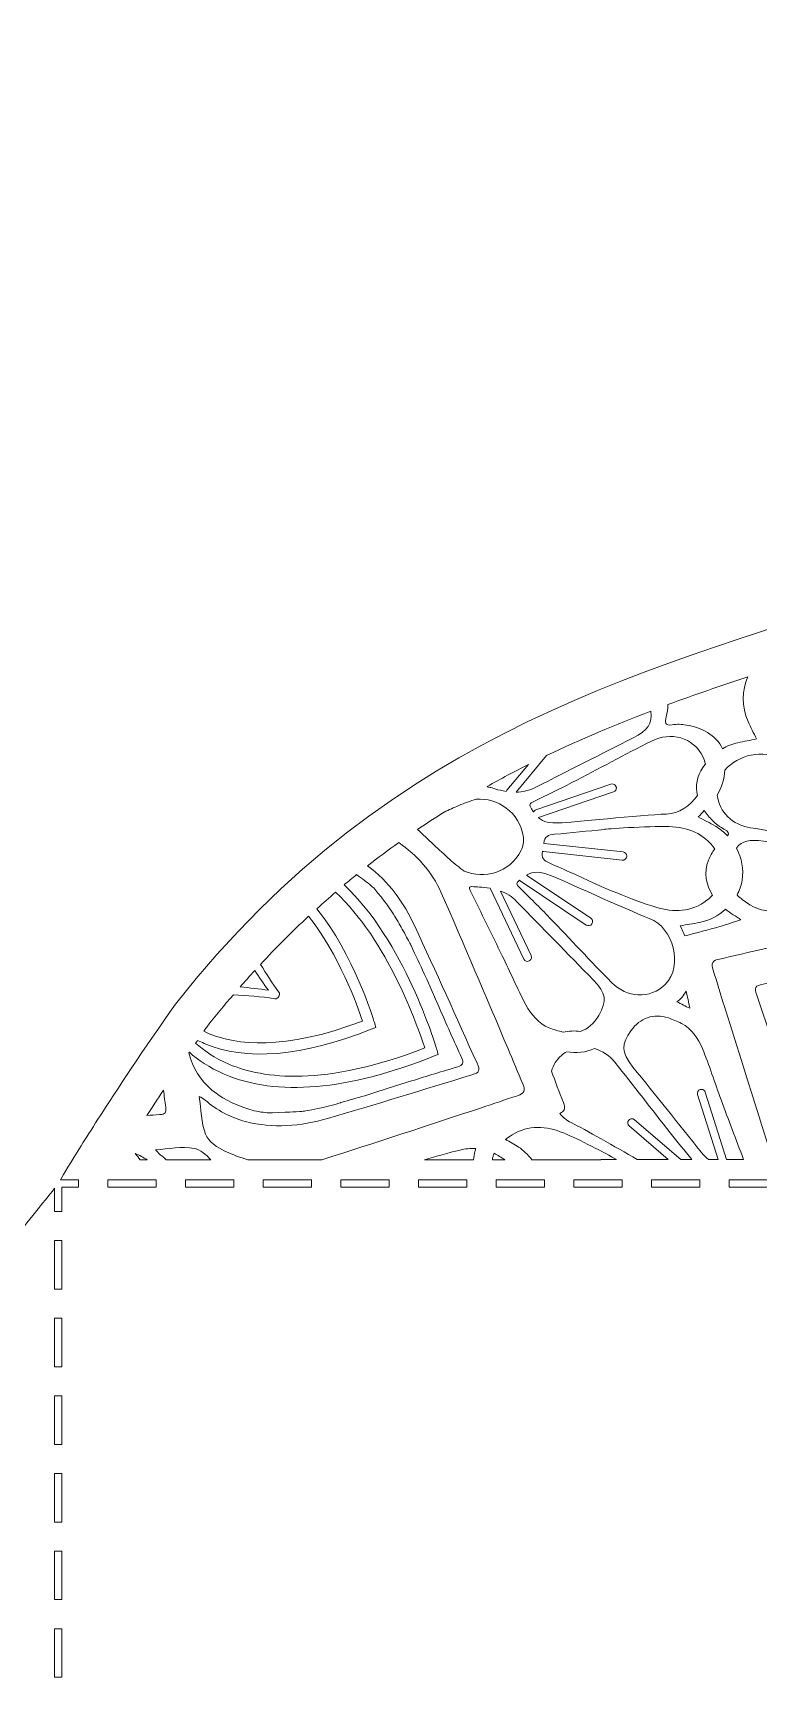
# Model space of a CAD drawing. Extents: x 4 to 996, y -885 to -333.
# Drawn here: x 502 to 621.6, y -606.8 to -333.2 of the extents above; entities that cross this region are included whole.
import ezdxf

# ---------------------------------------------------------------- set-up
doc = ezdxf.new("R2010")
doc.units = 0
doc.header["$MEASUREMENT"] = 0
doc.layers.add('Layer 1', color=7, linetype='Continuous', lineweight=0)

msp = doc.modelspace()

# ---------------------------------------------------------------- linework, layer by layer
at = {"layer": 'Layer 1'}
for points, knots in [([(988.01, -523.51), (988.01, -523.51), (988.01, -522.31), (988.01, -522.31), (988.01, -522.31), (995.6, -522.31), (995.6, -522.31), (994.06, -519.71), (987.43, -508.75), (976.61, -493.32), (915.92, -416.15), (835.68, -441.59), (779.72, -379.01), (779.69, -378.91), (779.66, -378.78), (779.64, -378.67), (779.62, -378.55), (779.62, -378.43), (779.59, -378.33), (778.88, -377.7), (778.17, -377.07), (777.45, -376.42), (767.82, -365.1), (758.94, -351.02), (751.05, -333.19), (697.25, -454.78), (597.57, -401.66), (525.49, -493.32), (520.19, -500.87), (515.9, -507.36), (512.71, -512.32), (511.66, -513.96), (510.72, -515.45), (509.91, -516.73), (508.19, -519.5), (507.04, -521.41), (506.51, -522.31), (506.51, -522.31), (509.51, -522.31), (509.51, -522.31), (509.51, -522.31), (509.51, -523.51), (509.51, -523.51), (509.51, -523.51), (506.75, -523.51), (506.75, -523.51), (506.75, -523.51), (506.75, -527.55), (506.75, -527.55), (506.75, -527.55), (505.55, -527.55), (505.55, -527.55), (505.55, -527.55), (505.55, -523.7), (505.55, -523.7), (503.62, -526.19), (497.13, -534.42), (486.81, -545.82), (414.73, -616.75), (315.05, -575.65), (261.25, -669.75), (207.45, -575.65), (107.77, -616.75), (35.68, -545.82), (25.36, -534.42), (18.86, -526.18), (16.94, -523.7), (16.94, -523.7), (16.94, -525.18), (16.94, -525.18), (16.94, -525.18), (15.74, -525.18), (15.74, -525.18), (15.74, -525.18), (15.74, -522.94), (15.74, -522.94), (9.23, -523.26), (4.04, -528.62), (4.04, -535.22), (4.04, -535.22), (4.04, -860.48), (4.04, -860.48), (4.04, -867.27), (9.54, -872.78), (16.34, -872.78), (16.34, -872.78), (16.34, -872.78), (16.34, -872.78), (16.41, -879.47), (21.85, -884.88), (28.55, -884.88), (28.55, -884.88), (493.93, -884.88), (493.93, -884.88), (500.64, -884.88), (506.07, -879.48), (506.15, -872.79), (506.15, -872.79), (505.55, -872.79), (505.55, -872.79), (505.55, -872.79), (505.55, -865.22), (505.55, -865.22), (505.55, -865.22), (506.75, -865.22), (506.75, -865.22), (506.75, -865.22), (506.75, -872.78), (506.75, -872.78), (506.75, -872.78), (995.96, -872.78), (995.96, -872.78), (995.96, -872.78), (995.96, -523.51), (995.96, -523.51), (995.96, -523.51), (988.01, -523.51), (988.01, -523.51)], [0, 0, 0, 0, 1, 1, 1, 2, 2, 2, 3, 3, 3, 4, 4, 4, 5, 5, 5, 6, 6, 6, 7, 7, 7, 8, 8, 8, 9, 9, 9, 10, 10, 10, 11, 11, 11, 12, 12, 12, 13, 13, 13, 14, 14, 14, 15, 15, 15, 16, 16, 16, 17, 17, 17, 18, 18, 18, 19, 19, 19, 20, 20, 20, 21, 21, 21, 22, 22, 22, 23, 23, 23, 24, 24, 24, 25, 25, 25, 26, 26, 26, 27, 27, 27, 28, 28, 28, 29, 29, 29, 30, 30, 30, 31, 31, 31, 32, 32, 32, 33, 33, 33, 34, 34, 34, 35, 35, 35, 36, 36, 36, 37, 37, 37, 38, 38, 38, 39, 39, 39, 39]), ([(606.37, -445.95), (606.53, -445.28), (606.64, -444.61), (606.67, -443.94), (611.05, -442.32), (615.44, -440.8), (619.82, -439.35), (618.83, -441.57), (618.78, -444.25), (619.86, -446.71), (620.29, -447.7), (620.79, -448.63), (621.27, -449.6), (620.24, -449.8), (619.22, -450.01), (618.2, -450.22), (617.25, -450.42), (616.4, -450.77), (615.64, -451.21), (614.62, -448.94), (612.13, -447.65), (609.7, -447.3), (608.94, -447.18), (608.13, -447.13), (607.37, -447.26), (606.07, -447.48), (606.15, -446.82), (606.37, -445.95)], [0, 0, 0, 0, 1, 1, 1, 2, 2, 2, 3, 3, 3, 4, 4, 4, 5, 5, 5, 6, 6, 6, 7, 7, 7, 8, 8, 8, 9, 9, 9, 9]), ([(603.84, -445.02), (604.08, -447.12), (603.37, -448.14), (600.92, -449.42), (595.6, -452.15), (590.22, -454.8), (584.9, -457.57), (583.79, -458.13), (582.66, -458.35), (581.62, -458.38), (581.62, -458.38), (586.66, -452.35), (586.66, -452.35), (592.32, -449.63), (598.07, -447.22), (603.84, -445.02)], [0, 0, 0, 0, 1, 1, 1, 2, 2, 2, 3, 3, 3, 4, 4, 4, 5, 5, 5, 5]), ([(612.45, -452.58), (612.63, -452.95), (612.76, -453.34), (612.83, -453.74), (612.69, -453.92), (612.56, -454.11), (612.43, -454.29), (611.37, -455.77), (611.18, -457.38), (611.54, -458.91), (610.34, -460.62), (608.47, -461.91), (606.43, -461.98), (602.15, -462.15), (590.69, -463.39), (588.75, -463.44), (587.17, -463.49), (586.15, -463.31), (585.31, -462.59), (585.31, -462.59), (585.31, -462.59), (585.31, -462.58), (585.31, -462.58), (585.32, -462.58), (585.33, -462.58), (585.33, -462.58), (597.7, -458.34), (597.7, -458.34), (598, -458.23), (598.19, -457.94), (598.16, -457.63), (598.15, -457.58), (598.14, -457.52), (598.12, -457.48), (598, -457.12), (597.62, -456.94), (597.26, -457.05), (597.26, -457.05), (584.9, -461.3), (584.9, -461.3), (584.7, -461.37), (584.57, -461.5), (584.5, -461.65), (584.39, -461.51), (584.29, -461.34), (584.18, -461.15), (583.74, -460.4), (583.86, -460.23), (584.54, -459.91), (586.65, -458.9), (588.75, -457.88), (590.83, -456.8), (595.21, -454.53), (599.55, -452.17), (603.96, -449.94), (607.05, -448.4), (610.88, -449.25), (612.45, -452.58)], [0, 0, 0, 0, 1, 1, 1, 2, 2, 2, 3, 3, 3, 4, 4, 4, 5, 5, 5, 6, 6, 6, 7, 7, 7, 8, 8, 8, 9, 9, 9, 10, 10, 10, 11, 11, 11, 12, 12, 12, 13, 13, 13, 14, 14, 14, 15, 15, 15, 16, 16, 16, 17, 17, 17, 18, 18, 18, 19, 19, 19, 19]), ([(625.23, -453.04), (628.82, -455.4), (638.86, -461.06), (640.46, -462.15), (641.72, -462.99), (642.42, -463.72), (642.72, -464.72), (642.72, -464.72), (631.08, -461.41), (631.08, -461.41), (631.02, -461.39), (630.95, -461.39), (630.9, -461.39), (630.6, -461.39), (630.33, -461.58), (630.25, -461.88), (630.15, -462.23), (630.35, -462.61), (630.71, -462.72), (630.71, -462.72), (642.88, -466.18), (642.88, -466.18), (642.88, -466.32), (642.87, -466.49), (642.85, -466.68), (642.77, -467.53), (642.56, -467.61), (641.83, -467.49), (639.52, -467.08), (637.21, -466.68), (634.91, -466.34), (630.02, -465.63), (625.11, -465.03), (620.24, -464.25), (617.37, -463.81), (615.07, -461.68), (614.79, -458.85), (615.56, -457.59), (615.93, -456.19), (616.06, -454.72), (618.18, -452.22), (622.45, -451.21), (625.23, -453.04)], [0, 0, 0, 0, 1, 1, 1, 2, 2, 2, 3, 3, 3, 4, 4, 4, 5, 5, 5, 6, 6, 6, 7, 7, 7, 8, 8, 8, 9, 9, 9, 10, 10, 10, 11, 11, 11, 12, 12, 12, 13, 13, 13, 14, 14, 14, 14]), ([(580.24, -455.59), (581.38, -454.99), (582.51, -454.39), (583.66, -453.82), (583.66, -453.82), (580.11, -458.05), (580.11, -458.05), (580.06, -458.12), (580.02, -458.19), (580, -458.25), (580, -458.25), (579.99, -458.25), (579.99, -458.25), (578.64, -458.05), (577.63, -457.64), (577.35, -457.59), (577.11, -457.55), (576.95, -457.51), (576.86, -457.43), (577.98, -456.8), (579.1, -456.19), (580.24, -455.59)], [0, 0, 0, 0, 1, 1, 1, 2, 2, 2, 3, 3, 3, 4, 4, 4, 5, 5, 5, 6, 6, 6, 7, 7, 7, 7]), ([(569.76, -461.66), (570.56, -461.3), (571.36, -460.93), (572.17, -460.58), (573.11, -460.18), (574.09, -459.87), (575.06, -459.52), (578.55, -459.32), (582.2, -461.59), (582.83, -465.83), (582.88, -466.18), (582.86, -466.53), (582.78, -466.92), (582.74, -467.3), (582.64, -467.64), (582.49, -467.95), (580.52, -471.76), (576.34, -472.73), (573.09, -471.42), (572.29, -470.78), (571.46, -470.18), (570.7, -469.49), (568.91, -467.85), (567.16, -466.18), (565.38, -464.52), (566.82, -463.55), (568.28, -462.59), (569.76, -461.66)], [0, 0, 0, 0, 1, 1, 1, 2, 2, 2, 3, 3, 3, 4, 4, 4, 5, 5, 5, 6, 6, 6, 7, 7, 7, 8, 8, 8, 9, 9, 9, 9]), ([(611.66, -462.46), (611.99, -462.11), (612.32, -461.77), (612.65, -461.41), (613.05, -462.02), (613.52, -462.58), (614.02, -463.07), (614.57, -463.61), (615.21, -464.12), (615.9, -464.46), (616.71, -464.86), (616.76, -465.2), (616.49, -465.58), (615.91, -464.98), (615.25, -464.44), (614.49, -463.99), (613.57, -463.45), (612.61, -462.97), (611.66, -462.46)], [0, 0, 0, 0, 1, 1, 1, 2, 2, 2, 3, 3, 3, 4, 4, 4, 5, 5, 5, 6, 6, 6, 6]), ([(604.67, -477.36), (601.27, -476.33), (594.68, -473.54), (594.67, -473.48), (592.18, -472.33), (589.7, -471.18), (587.18, -470.09), (586.22, -469.68), (585.76, -469.24), (585.98, -468.12), (586.03, -468.14), (586.08, -468.16), (586.14, -468.17), (586.14, -468.17), (599.14, -469.59), (599.14, -469.59), (599.51, -469.63), (599.84, -469.37), (599.88, -468.99), (599.89, -468.94), (599.89, -468.9), (599.88, -468.85), (599.85, -468.54), (599.6, -468.28), (599.28, -468.24), (599.28, -468.24), (586.28, -466.82), (586.28, -466.82), (586.28, -466.82), (586.2, -466.82), (586.2, -466.82), (586.35, -465.66), (586.91, -465.4), (587.98, -465.32), (590.7, -465.1), (593.43, -464.79), (596.16, -464.52), (596.15, -464.46), (603.31, -463.94), (606.86, -464.05), (609.85, -464.15), (612.66, -465.19), (614.38, -467.75), (613.97, -468.31), (613.61, -468.92), (613.32, -469.61), (612.5, -471.58), (612.97, -473.71), (614.03, -475.39), (613.74, -475.66), (613.42, -475.93), (613.07, -476.21), (610.6, -478.14), (607.56, -478.24), (604.67, -477.36)], [0, 0, 0, 0, 1, 1, 1, 2, 2, 2, 3, 3, 3, 4, 4, 4, 5, 5, 5, 6, 6, 6, 7, 7, 7, 8, 8, 8, 9, 9, 9, 10, 10, 10, 11, 11, 11, 12, 12, 12, 13, 13, 13, 14, 14, 14, 15, 15, 15, 16, 16, 16, 17, 17, 17, 18, 18, 18, 18]), ([(549.62, -519.01), (549.62, -519.01), (537.4, -519.01), (537.4, -519.01), (536.16, -518.64), (534.94, -518.18), (533.73, -517.63), (532.43, -517.05), (530.9, -516.01), (530.43, -514.81), (529.69, -512.9), (529.71, -510.66), (529.41, -508.56), (529.74, -508.75), (530.09, -508.92), (530.37, -509.15), (532.32, -510.84), (534.53, -512.04), (537.02, -512.69), (541.58, -513.85), (546.11, -513.49), (550.55, -512.2), (558.5, -509.88), (566.41, -507.42), (574.33, -505), (574.97, -504.81), (575.33, -504.64), (575.44, -504.35), (575.58, -504.08), (575.48, -503.71), (575.19, -503.1), (571.8, -495.54), (568.43, -487.98), (564.92, -480.48), (563.12, -476.57), (560.64, -473.12), (557.16, -470.53), (558.84, -469.21), (560.55, -467.93), (562.28, -466.7), (565.29, -468.77), (567.75, -471.43), (569.3, -474.98), (573.05, -483.53), (576.66, -492.13), (580.32, -500.71), (581.14, -502.63), (581.9, -504.58), (582.74, -506.48), (582.98, -507), (583.07, -507.41), (582.91, -507.73), (582.77, -508.07), (582.4, -508.27), (581.86, -508.44), (579.86, -509.07), (577.9, -509.79), (575.92, -510.43), (567.16, -513.31), (558.4, -516.21), (549.62, -519.01)], [0, 0, 0, 0, 1, 1, 1, 2, 2, 2, 3, 3, 3, 4, 4, 4, 5, 5, 5, 6, 6, 6, 7, 7, 7, 8, 8, 8, 9, 9, 9, 10, 10, 10, 11, 11, 11, 12, 12, 12, 13, 13, 13, 14, 14, 14, 15, 15, 15, 16, 16, 16, 17, 17, 17, 18, 18, 18, 19, 19, 19, 20, 20, 20, 20]), ([(632.54, -474.82), (632.54, -474.82), (645.42, -472.6), (645.42, -472.6), (645.47, -472.59), (645.52, -472.58), (645.56, -472.56), (645.95, -473.04), (646.2, -473.42), (646.32, -473.54), (646.99, -474.23), (646.57, -474.32), (645.92, -474.42), (642.07, -475.05), (638.2, -475.69), (634.35, -476.34), (631.39, -476.85), (628.46, -477.49), (625.49, -477.89), (623.68, -478.13), (621.82, -477.98), (620.16, -476.98), (619.54, -476.52), (618.87, -476.09), (618.3, -475.56), (618.22, -475.49), (618.14, -475.41), (618.06, -475.33), (618.46, -474.56), (618.76, -473.73), (618.9, -472.88), (619.18, -471.08), (618.84, -469.23), (617.95, -467.6), (618.89, -466.38), (620.08, -466.12), (622.4, -466.48), (628.34, -467.33), (634.23, -468.32), (640.17, -469.18), (642.04, -469.44), (643.47, -470.42), (644.48, -471.39), (644.48, -471.39), (632.31, -473.5), (632.31, -473.5), (631.94, -473.55), (631.69, -473.92), (631.75, -474.28), (631.81, -474.64), (632.17, -474.89), (632.54, -474.82)], [0, 0, 0, 0, 1, 1, 1, 2, 2, 2, 3, 3, 3, 4, 4, 4, 5, 5, 5, 6, 6, 6, 7, 7, 7, 8, 8, 8, 9, 9, 9, 10, 10, 10, 11, 11, 11, 12, 12, 12, 13, 13, 13, 14, 14, 14, 15, 15, 15, 16, 16, 16, 17, 17, 17, 17]), ([(527.77, -501.26), (529.15, -502.51), (531.03, -503.81), (533.53, -504.89), (542.22, -508.59), (553.82, -507.6), (568.02, -501.94), (568.02, -501.94), (568.79, -501.63), (568.79, -501.63), (568.79, -501.63), (568.56, -500.84), (568.56, -500.84), (568.27, -499.88), (563.16, -482.86), (553.27, -473.68), (553.96, -473.11), (554.65, -472.53), (555.35, -471.98), (555.8, -472.3), (556.21, -472.6), (556.58, -472.89), (556.58, -472.89), (556.59, -472.89), (556.59, -472.89), (557.56, -473.62), (558.18, -474.18), (558.18, -474.18), (558.64, -474.74), (559.09, -475.32), (559.55, -475.86), (559.56, -475.89), (559.57, -475.9), (559.58, -475.92), (559.65, -475.99), (559.72, -476.09), (559.79, -476.17), (560.4, -476.97), (561.05, -477.92), (561.64, -478.88), (562.13, -479.69), (562.6, -480.51), (563.01, -481.22), (563.58, -482.24), (564.01, -483.06), (564.21, -483.45), (564.28, -483.6), (564.32, -483.69), (564.33, -483.69), (564.33, -483.69), (564.37, -483.78), (564.37, -483.78), (565.08, -485.3), (565.78, -486.8), (566.49, -488.32), (566.49, -488.32), (566.5, -488.33), (566.5, -488.33), (566.5, -488.33), (566.89, -489.21), (566.89, -489.21), (566.89, -489.21), (568.37, -492.54), (568.37, -492.54), (568.37, -492.54), (568.89, -493.73), (568.89, -493.73), (570.12, -496.59), (571.4, -499.43), (572.69, -502.26), (572.85, -502.65), (572.9, -502.93), (572.8, -503.16), (572.7, -503.38), (572.46, -503.53), (572.05, -503.66), (569.5, -504.43), (566.95, -505.2), (564.41, -506.01), (564.41, -506.01), (561.77, -506.84), (561.77, -506.84), (561.77, -506.84), (558.49, -507.86), (558.49, -507.86), (558.49, -507.86), (556.67, -508.44), (556.67, -508.44), (555.38, -508.8), (554.1, -509.19), (552.81, -509.56), (552.8, -509.56), (552.8, -509.56), (552.8, -509.56), (552.8, -509.56), (552.79, -509.56), (552.79, -509.56), (552.78, -509.56), (552.75, -509.58), (552.71, -509.59), (552.2, -509.75), (549.67, -510.53), (546.98, -510.93), (546.67, -510.99), (546.37, -511.02), (546.07, -511.05), (546.02, -511.06), (545.97, -511.06), (545.92, -511.07), (545.21, -511.12), (544.5, -511.14), (543.79, -511.16), (543.78, -511.16), (543.78, -511.16), (543.78, -511.16), (543.71, -511.16), (543.66, -511.16), (543.59, -511.16), (543.59, -511.16), (541.49, -511.25), (541.49, -511.25), (541.3, -511.25), (541.13, -511.26), (540.95, -511.28), (540.48, -511.24), (540.02, -511.2), (539.58, -511.13), (538.56, -510.98), (537.6, -510.72), (536.73, -510.4), (534.01, -509.43), (532.05, -507.99), (531.52, -507.56), (531.49, -507.53), (531.45, -507.51), (531.43, -507.49), (531.39, -507.45), (531.37, -507.44), (531.37, -507.44), (529.64, -505.88), (528.38, -503.89), (527.66, -501.39), (527.7, -501.35), (527.73, -501.31), (527.77, -501.26)], [0, 0, 0, 0, 1, 1, 1, 2, 2, 2, 3, 3, 3, 4, 4, 4, 5, 5, 5, 6, 6, 6, 7, 7, 7, 8, 8, 8, 9, 9, 9, 10, 10, 10, 11, 11, 11, 12, 12, 12, 13, 13, 13, 14, 14, 14, 15, 15, 15, 16, 16, 16, 17, 17, 17, 18, 18, 18, 19, 19, 19, 20, 20, 20, 21, 21, 21, 22, 22, 22, 23, 23, 23, 24, 24, 24, 25, 25, 25, 26, 26, 26, 27, 27, 27, 28, 28, 28, 29, 29, 29, 30, 30, 30, 31, 31, 31, 32, 32, 32, 33, 33, 33, 34, 34, 34, 35, 35, 35, 36, 36, 36, 37, 37, 37, 38, 38, 38, 39, 39, 39, 40, 40, 40, 41, 41, 41, 42, 42, 42, 43, 43, 43, 44, 44, 44, 45, 45, 45, 46, 46, 46, 47, 47, 47, 48, 48, 48, 48]), ([(587.15, -479.08), (585.53, -477.38), (583.86, -475.74), (582.18, -474.12), (581.67, -473.6), (581.6, -473.39), (582.18, -472.88), (582.18, -472.88), (582.18, -472.88), (582.18, -472.88), (582.22, -472.92), (582.26, -472.97), (582.32, -473), (582.32, -473), (593.19, -480.29), (593.19, -480.29), (593.5, -480.49), (593.92, -480.41), (594.12, -480.1), (594.22, -479.96), (594.25, -479.81), (594.23, -479.65), (594.22, -479.45), (594.11, -479.29), (593.95, -479.15), (593.95, -479.15), (583.32, -472.04), (583.32, -472.04), (584.51, -471.38), (585.62, -471.49), (587.32, -472.12), (589.14, -472.79), (599.58, -477.65), (603.59, -479.19), (607.6, -480.73), (609.19, -487.02), (606.27, -490.02), (603.71, -492.66), (599.8, -492.24), (597.38, -489.78), (593.91, -486.26), (590.57, -482.63), (587.15, -479.08)], [0, 0, 0, 0, 1, 1, 1, 2, 2, 2, 3, 3, 3, 4, 4, 4, 5, 5, 5, 6, 6, 6, 7, 7, 7, 8, 8, 8, 9, 9, 9, 10, 10, 10, 11, 11, 11, 12, 12, 12, 13, 13, 13, 14, 14, 14, 14]), ([(529.12, -499.31), (529.46, -499.49), (529.82, -499.65), (530.2, -499.81), (537.14, -502.79), (546.41, -501.99), (557.74, -497.48), (557.74, -497.48), (558.5, -497.19), (558.5, -497.19), (558.5, -497.19), (558.27, -496.39), (558.27, -496.39), (558.06, -495.71), (554.89, -485.14), (548.76, -477.61), (549.79, -476.69), (550.82, -475.78), (551.87, -474.89), (560.39, -482.72), (565.45, -497.07), (566.58, -500.56), (550.02, -507), (539.94, -505.61), (534.37, -503.28), (531.91, -502.24), (530.09, -500.94), (528.81, -499.75), (528.91, -499.6), (529.01, -499.46), (529.12, -499.31)], [0, 0, 0, 0, 1, 1, 1, 2, 2, 2, 3, 3, 3, 4, 4, 4, 5, 5, 5, 6, 6, 6, 7, 7, 7, 8, 8, 8, 9, 9, 9, 10, 10, 10, 10]), ([(583.25, -493.45), (581.84, -490.81), (580.65, -488.04), (579.34, -485.35), (577.63, -481.83), (575.9, -478.33), (574.17, -474.81), (573.87, -474.23), (573.7, -473.84), (574.64, -473.99), (574.78, -474), (575.12, -474), (575.6, -474.02), (576.07, -474.04), (576.68, -474.09), (577.34, -474.2), (577.34, -474.2), (582.88, -485.92), (582.88, -485.92), (583.05, -486.24), (583.44, -486.39), (583.78, -486.22), (584.05, -486.11), (584.19, -485.83), (584.16, -485.55), (584.15, -485.49), (584.14, -485.4), (584.1, -485.33), (584.1, -485.33), (579.06, -474.68), (579.06, -474.68), (580, -475.04), (580.96, -475.58), (581.77, -476.44), (585.92, -480.77), (590.17, -484.99), (594.32, -489.33), (596.5, -491.56), (596.64, -492.8), (595.26, -495.21), (594.49, -496.55), (593.47, -497.43), (592.24, -497.83), (591.3, -497.72), (590.32, -497.74), (589.39, -497.95), (589.37, -497.95), (589.35, -497.95), (589.33, -497.94), (588.57, -497.79), (587.84, -497.49), (587.08, -497.26), (585.3, -496.5), (584.1, -495.07), (583.25, -493.45)], [0, 0, 0, 0, 1, 1, 1, 2, 2, 2, 3, 3, 3, 4, 4, 4, 5, 5, 5, 6, 6, 6, 7, 7, 7, 8, 8, 8, 9, 9, 9, 10, 10, 10, 11, 11, 11, 12, 12, 12, 13, 13, 13, 14, 14, 14, 15, 15, 15, 16, 16, 16, 17, 17, 17, 18, 18, 18, 18]), ([(609.45, -482.08), (609.21, -481.53), (608.95, -480.97), (608.7, -480.41), (609.76, -480.23), (610.82, -480.09), (611.88, -479.86), (613.53, -479.52), (615.01, -478.74), (616.17, -477.7), (616.98, -478.33), (617.86, -478.85), (618.7, -479.42), (617.54, -479.79), (616.4, -480.19), (615.24, -480.53), (613.31, -481.05), (611.38, -481.61), (609.45, -482.08)], [0, 0, 0, 0, 1, 1, 1, 2, 2, 2, 3, 3, 3, 4, 4, 4, 5, 5, 5, 6, 6, 6, 6]), ([(621.29, -491.86), (623.94, -499.71), (626.55, -507.56), (629.3, -515.39), (629.73, -516.61), (630.23, -517.8), (630.8, -518.94), (630.8, -518.94), (623.93, -518.94), (623.93, -518.94), (621.22, -510.56), (618.61, -502.14), (615.96, -493.73), (615.33, -491.74), (614.77, -489.73), (614.12, -487.74), (613.93, -487.2), (613.89, -486.78), (614.07, -486.49), (614.25, -486.16), (614.63, -486), (615.18, -485.9), (617.23, -485.46), (619.26, -484.94), (621.3, -484.5), (630.39, -482.46), (639.49, -480.41), (648.62, -478.45), (654.13, -477.29), (659.23, -478.73), (663.98, -481.45), (665.21, -482.16), (666.64, -483.33), (666.99, -484.58), (667.55, -486.56), (667.3, -488.78), (667.39, -490.9), (667.09, -490.68), (666.75, -490.49), (666.5, -490.22), (664.73, -488.35), (662.65, -486.94), (660.22, -486.05), (655.81, -484.43), (651.25, -484.36), (646.71, -485.22), (638.58, -486.74), (630.46, -488.41), (622.34, -490.04), (621.68, -490.18), (621.32, -490.31), (621.17, -490.58), (621.01, -490.84), (621.07, -491.22), (621.29, -491.86)], [0, 0, 0, 0, 1, 1, 1, 2, 2, 2, 3, 3, 3, 4, 4, 4, 5, 5, 5, 6, 6, 6, 7, 7, 7, 8, 8, 8, 9, 9, 9, 10, 10, 10, 11, 11, 11, 12, 12, 12, 13, 13, 13, 14, 14, 14, 15, 15, 15, 16, 16, 16, 17, 17, 17, 18, 18, 18, 18]), ([(530.63, -497.13), (532.07, -495.31), (533.54, -493.52), (535.04, -491.78), (537.3, -491.94), (539.58, -492.08), (541.84, -492.44), (542.17, -492.5), (542.4, -492.33), (542.51, -492.1), (542.66, -491.89), (542.71, -491.59), (542.51, -491.34), (541.42, -489.86), (540.46, -488.32), (539.5, -486.78), (542.06, -484.01), (544.7, -481.38), (547.41, -478.85), (552.4, -485.05), (555.44, -493.53), (556.29, -496.12), (543.31, -501.12), (535.4, -500.03), (531.03, -498.21), (530.73, -498.09), (530.43, -497.95), (530.15, -497.82), (530.31, -497.59), (530.47, -497.36), (530.63, -497.13)], [0, 0, 0, 0, 1, 1, 1, 2, 2, 2, 3, 3, 3, 4, 4, 4, 5, 5, 5, 6, 6, 6, 7, 7, 7, 8, 8, 8, 9, 9, 9, 10, 10, 10, 10]), ([(538.56, -487.79), (538.57, -487.79), (538.57, -487.79), (538.57, -487.79), (539.29, -488.9), (540.02, -489.99), (540.8, -491.05), (539.26, -490.81), (537.7, -490.66), (536.14, -490.5), (536.94, -489.58), (537.74, -488.69), (538.56, -487.79)], [0, 0, 0, 0, 1, 1, 1, 2, 2, 2, 3, 3, 3, 4, 4, 4, 4]), ([(609.66, -491.18), (609.89, -492.13), (610.07, -493.06), (610.27, -494.02), (609.56, -493.69), (608.85, -493.3), (608.14, -492.96), (608.75, -492.52), (609.28, -491.93), (609.66, -491.18)], [0, 0, 0, 0, 1, 1, 1, 2, 2, 2, 3, 3, 3, 3]), ([(611.53, -508.27), (611.53, -508.27), (614.92, -518.94), (614.92, -518.94), (614.92, -518.94), (613.36, -518.94), (613.36, -518.94), (612.92, -518.61), (612.51, -518.21), (612.13, -517.73), (608.43, -513.02), (604.62, -508.4), (600.9, -503.71), (598.96, -501.24), (598.95, -499.99), (600.56, -497.73), (602.09, -495.59), (604.24, -494.82), (606.73, -495.6), (607.46, -495.83), (608.17, -496.19), (608.89, -496.51), (610.6, -497.44), (611.64, -498.98), (612.34, -500.67), (613.48, -503.43), (614.38, -506.3), (615.43, -509.12), (616.64, -512.39), (617.87, -515.67), (619.12, -518.94), (619.12, -518.94), (616.34, -518.94), (616.34, -518.94), (616.34, -518.94), (612.82, -507.87), (612.82, -507.87), (612.73, -507.58), (612.47, -507.4), (612.18, -507.4), (612.12, -507.4), (612.05, -507.4), (611.98, -507.42), (611.62, -507.53), (611.43, -507.92), (611.53, -508.27)], [0, 0, 0, 0, 1, 1, 1, 2, 2, 2, 3, 3, 3, 4, 4, 4, 5, 5, 5, 6, 6, 6, 7, 7, 7, 8, 8, 8, 9, 9, 9, 10, 10, 10, 11, 11, 11, 12, 12, 12, 13, 13, 13, 14, 14, 14, 15, 15, 15, 15]), ([(590.7, -512.87), (589.97, -512.51), (589.35, -511.99), (588.83, -511.35), (589.22, -511.19), (589.45, -511), (589.55, -510.76), (589.71, -510.45), (589.66, -510.07), (589.43, -509.56), (588.74, -507.84), (588.1, -506.12), (587.47, -504.38), (587.76, -503.39), (588.3, -502.5), (589.09, -501.83), (589.37, -501.59), (589.67, -501.39), (589.97, -501.19), (591.47, -501.46), (593.15, -501.33), (594.58, -500.67), (595.85, -501.04), (597.02, -501.83), (597.91, -502.93), (601.02, -506.78), (603.99, -510.72), (607.05, -514.59), (608.21, -516.06), (609.4, -517.52), (610.6, -518.94), (610.6, -518.94), (608.76, -518.94), (608.76, -518.94), (608.76, -518.94), (601.14, -512.4), (601.14, -512.4), (601.01, -512.3), (600.85, -512.24), (600.7, -512.24), (600.51, -512.24), (600.32, -512.33), (600.19, -512.48), (599.95, -512.76), (599.98, -513.19), (600.26, -513.43), (600.26, -513.43), (606.69, -518.94), (606.69, -518.94), (606.69, -518.94), (601.6, -518.94), (601.6, -518.94), (597.93, -516.85), (593.11, -514.08), (590.7, -512.87)], [0, 0, 0, 0, 1, 1, 1, 2, 2, 2, 3, 3, 3, 4, 4, 4, 5, 5, 5, 6, 6, 6, 7, 7, 7, 8, 8, 8, 9, 9, 9, 10, 10, 10, 11, 11, 11, 12, 12, 12, 13, 13, 13, 14, 14, 14, 15, 15, 15, 16, 16, 16, 17, 17, 17, 18, 18, 18, 18]), ([(523.51, -507.53), (523.62, -508.47), (523.74, -509.4), (523.87, -510.33), (523.92, -510.8), (523.92, -511.1), (523.78, -511.28), (523.77, -511.28), (523.77, -511.28), (523.77, -511.28), (523.77, -511.29), (523.77, -511.29), (523.77, -511.29), (523.62, -511.46), (523.32, -511.53), (522.85, -511.56), (522.15, -511.6), (521.45, -511.65), (520.75, -511.71), (521.61, -510.39), (522.53, -509), (523.51, -507.53)], [0, 0, 0, 0, 1, 1, 1, 2, 2, 2, 3, 3, 3, 4, 4, 4, 5, 5, 5, 6, 6, 6, 7, 7, 7, 7]), ([(589.44, -514.59), (591.99, -515.63), (596.36, -517.93), (598.17, -518.94), (598.17, -518.94), (595.6, -518.94), (595.6, -518.94), (595.6, -518.94), (595.6, -519.01), (595.6, -519.01), (595.6, -519.01), (584.21, -519.01), (584.21, -519.01), (583.61, -518.16), (582.86, -517.44), (582.05, -516.91), (581.35, -516.45), (580.6, -516.06), (579.86, -515.67), (580.2, -515.41), (580.57, -515.16), (580.97, -514.92), (583.62, -513.22), (586.67, -513.42), (589.44, -514.59)], [0, 0, 0, 0, 1, 1, 1, 2, 2, 2, 3, 3, 3, 4, 4, 4, 5, 5, 5, 6, 6, 6, 7, 7, 7, 8, 8, 8, 8]), ([(522.97, -518.17), (522.68, -517.94), (522.46, -517.63), (522.2, -517.35), (524.33, -517.22), (526.51, -516.77), (528.54, -517.13), (529.52, -517.31), (530.52, -518.12), (531.31, -519.01), (531.31, -519.01), (523.97, -519.01), (523.97, -519.01), (523.65, -518.73), (523.32, -518.44), (522.97, -518.17)], [0, 0, 0, 0, 1, 1, 1, 2, 2, 2, 3, 3, 3, 4, 4, 4, 5, 5, 5, 5]), ([(518.86, -517.99), (519.55, -518.26), (520.2, -518.61), (520.8, -519.01), (520.8, -519.01), (519.65, -519.01), (519.65, -519.01), (519.4, -518.66), (519.13, -518.31), (518.85, -517.99), (518.86, -517.99), (518.86, -517.99), (518.86, -517.99)], [0, 0, 0, 0, 1, 1, 1, 2, 2, 2, 3, 3, 3, 4, 4, 4, 4]), ([(574.85, -517.65), (574.73, -518.1), (574.65, -518.55), (574.62, -519.01), (574.62, -519.01), (566.54, -519.01), (566.54, -519.01), (568.49, -518.44), (570.43, -517.87), (572.4, -517.41), (573.25, -517.21), (574.13, -517.1), (575.01, -517.13), (574.95, -517.3), (574.89, -517.47), (574.85, -517.65)], [0, 0, 0, 0, 1, 1, 1, 2, 2, 2, 3, 3, 3, 4, 4, 4, 5, 5, 5, 5]), ([(577.84, -518.45), (577.89, -518.26), (577.94, -518.1), (578.02, -517.93), (578.61, -518.27), (579.22, -518.61), (579.76, -519.01), (579.76, -519.01), (577.72, -519.01), (577.72, -519.01), (577.74, -518.82), (577.78, -518.63), (577.84, -518.45)], [0, 0, 0, 0, 1, 1, 1, 2, 2, 2, 3, 3, 3, 4, 4, 4, 4]), ([(522.32, -523.51), (522.32, -523.51), (514.31, -523.51), (514.31, -523.51), (514.31, -523.51), (514.31, -522.31), (514.31, -522.31), (514.31, -522.31), (522.32, -522.31), (522.32, -522.31), (522.32, -522.31), (522.32, -523.51), (522.32, -523.51)], [0, 0, 0, 0, 1, 1, 1, 2, 2, 2, 3, 3, 3, 4, 4, 4, 4]), ([(535.12, -523.51), (535.12, -523.51), (527.12, -523.51), (527.12, -523.51), (527.12, -523.51), (527.12, -522.31), (527.12, -522.31), (527.12, -522.31), (535.12, -522.31), (535.12, -522.31), (535.12, -522.31), (535.12, -523.51), (535.12, -523.51)], [0, 0, 0, 0, 1, 1, 1, 2, 2, 2, 3, 3, 3, 4, 4, 4, 4]), ([(547.92, -523.51), (547.92, -523.51), (539.92, -523.51), (539.92, -523.51), (539.92, -523.51), (539.92, -522.31), (539.92, -522.31), (539.92, -522.31), (547.92, -522.31), (547.92, -522.31), (547.92, -522.31), (547.92, -523.51), (547.92, -523.51)], [0, 0, 0, 0, 1, 1, 1, 2, 2, 2, 3, 3, 3, 4, 4, 4, 4]), ([(560.72, -523.51), (560.72, -523.51), (552.72, -523.51), (552.72, -523.51), (552.72, -523.51), (552.72, -522.31), (552.72, -522.31), (552.72, -522.31), (560.72, -522.31), (560.72, -522.31), (560.72, -522.31), (560.72, -523.51), (560.72, -523.51)], [0, 0, 0, 0, 1, 1, 1, 2, 2, 2, 3, 3, 3, 4, 4, 4, 4]), ([(573.53, -523.51), (573.53, -523.51), (565.52, -523.51), (565.52, -523.51), (565.52, -523.51), (565.52, -522.31), (565.52, -522.31), (565.52, -522.31), (573.53, -522.31), (573.53, -522.31), (573.53, -522.31), (573.53, -523.51), (573.53, -523.51)], [0, 0, 0, 0, 1, 1, 1, 2, 2, 2, 3, 3, 3, 4, 4, 4, 4]), ([(586.33, -523.51), (586.33, -523.51), (578.33, -523.51), (578.33, -523.51), (578.33, -523.51), (578.33, -522.31), (578.33, -522.31), (578.33, -522.31), (586.33, -522.31), (586.33, -522.31), (586.33, -522.31), (586.33, -523.51), (586.33, -523.51)], [0, 0, 0, 0, 1, 1, 1, 2, 2, 2, 3, 3, 3, 4, 4, 4, 4]), ([(599.13, -523.51), (599.13, -523.51), (591.13, -523.51), (591.13, -523.51), (591.13, -523.51), (591.13, -522.31), (591.13, -522.31), (591.13, -522.31), (599.13, -522.31), (599.13, -522.31), (599.13, -522.31), (599.13, -523.51), (599.13, -523.51)], [0, 0, 0, 0, 1, 1, 1, 2, 2, 2, 3, 3, 3, 4, 4, 4, 4]), ([(611.93, -523.51), (611.93, -523.51), (603.93, -523.51), (603.93, -523.51), (603.93, -523.51), (603.93, -522.31), (603.93, -522.31), (603.93, -522.31), (611.93, -522.31), (611.93, -522.31), (611.93, -522.31), (611.93, -523.51), (611.93, -523.51)], [0, 0, 0, 0, 1, 1, 1, 2, 2, 2, 3, 3, 3, 4, 4, 4, 4]), ([(624.74, -523.51), (624.74, -523.51), (616.74, -523.51), (616.74, -523.51), (616.74, -523.51), (616.74, -522.31), (616.74, -522.31), (616.74, -522.31), (624.74, -522.31), (624.74, -522.31), (624.74, -522.31), (624.74, -523.51), (624.74, -523.51)], [0, 0, 0, 0, 1, 1, 1, 2, 2, 2, 3, 3, 3, 4, 4, 4, 4]), ([(506.75, -540.35), (506.75, -540.35), (505.55, -540.35), (505.55, -540.35), (505.55, -540.35), (505.55, -532.35), (505.55, -532.35), (505.55, -532.35), (506.75, -532.35), (506.75, -532.35), (506.75, -532.35), (506.75, -540.35), (506.75, -540.35)], [0, 0, 0, 0, 1, 1, 1, 2, 2, 2, 3, 3, 3, 4, 4, 4, 4]), ([(506.75, -553.16), (506.75, -553.16), (505.55, -553.16), (505.55, -553.16), (505.55, -553.16), (505.55, -545.16), (505.55, -545.16), (505.55, -545.16), (506.75, -545.16), (506.75, -545.16), (506.75, -545.16), (506.75, -553.16), (506.75, -553.16)], [0, 0, 0, 0, 1, 1, 1, 2, 2, 2, 3, 3, 3, 4, 4, 4, 4]), ([(506.75, -565.96), (506.75, -565.96), (505.55, -565.96), (505.55, -565.96), (505.55, -565.96), (505.55, -557.96), (505.55, -557.96), (505.55, -557.96), (506.75, -557.96), (506.75, -557.96), (506.75, -557.96), (506.75, -565.96), (506.75, -565.96)], [0, 0, 0, 0, 1, 1, 1, 2, 2, 2, 3, 3, 3, 4, 4, 4, 4]), ([(506.75, -578.76), (506.75, -578.76), (505.55, -578.76), (505.55, -578.76), (505.55, -578.76), (505.55, -570.76), (505.55, -570.76), (505.55, -570.76), (506.75, -570.76), (506.75, -570.76), (506.75, -570.76), (506.75, -578.76), (506.75, -578.76)], [0, 0, 0, 0, 1, 1, 1, 2, 2, 2, 3, 3, 3, 4, 4, 4, 4]), ([(506.75, -591.56), (506.75, -591.56), (505.55, -591.56), (505.55, -591.56), (505.55, -591.56), (505.55, -583.56), (505.55, -583.56), (505.55, -583.56), (506.75, -583.56), (506.75, -583.56), (506.75, -583.56), (506.75, -591.56), (506.75, -591.56)], [0, 0, 0, 0, 1, 1, 1, 2, 2, 2, 3, 3, 3, 4, 4, 4, 4]), ([(506.75, -604.37), (506.75, -604.37), (505.55, -604.37), (505.55, -604.37), (505.55, -604.37), (505.55, -596.37), (505.55, -596.37), (505.55, -596.37), (506.75, -596.37), (506.75, -596.37), (506.75, -596.37), (506.75, -604.37), (506.75, -604.37)], [0, 0, 0, 0, 1, 1, 1, 2, 2, 2, 3, 3, 3, 4, 4, 4, 4])]:
    msp.add_open_spline(points, degree=3, knots=knots, dxfattribs=at)

doc.saveas('drawing.dxf')
